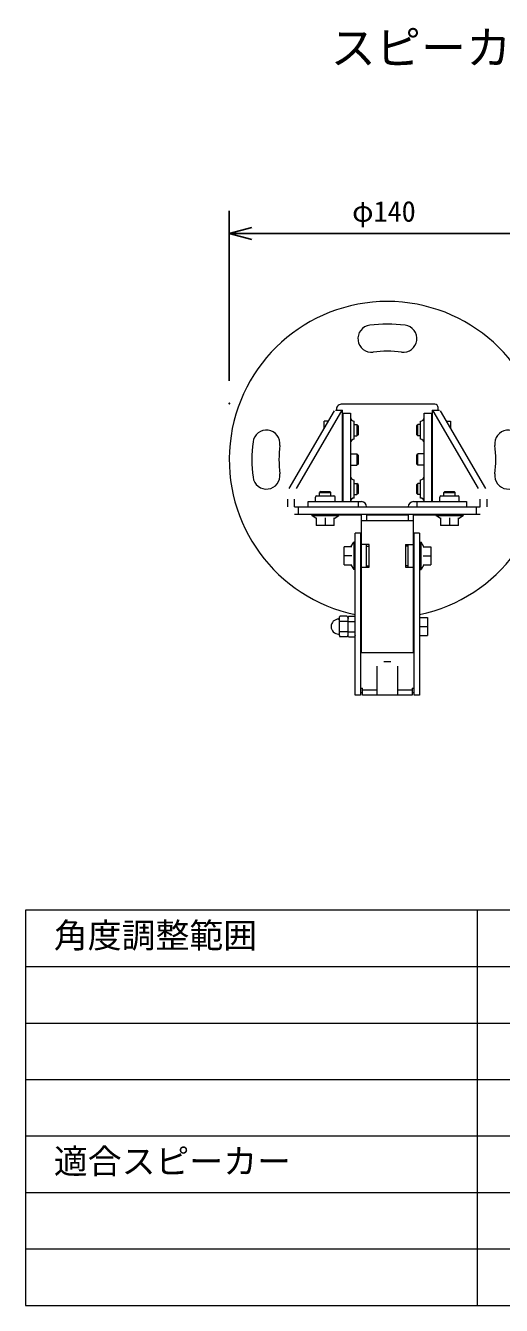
# Model space of a CAD drawing. Units: millimetres, scale not verified. Extents: x -62 to 63, y -57 to 57.
# Drawn here: x -62.5 to -20.4, y -56.5 to 56.8 of the extents above; entities that cross this region are included whole.
import ezdxf
from ezdxf.enums import TextEntityAlignment as Align

# ---------------------------------------------------------------- set-up
doc = ezdxf.new("R2010")
doc.units = ezdxf.units.MM
doc.header["$LTSCALE"] = 0.125
doc.header["$PDMODE"] = 32
doc.header["$PDSIZE"] = 0.0625
for name, color, linetype in [('0-0_0', 7, 'Continuous'), ('0-2_MOJI1', 7, 'Continuous'), ('0-5_SUNPO', 7, 'Continuous'), ('0-6_DEFPOINTS', 7, 'Continuous')]:
    doc.layers.add(name, color=color, linetype=linetype)
doc.layers.add('0-1_WAKU', color=1, linetype='Continuous', lineweight=18)
doc.layers.add('0-4_GAIKEI', color=1, linetype='Continuous', lineweight=18)
doc.styles.add('ＭＳ ゴシック', font='')
doc.styles.get('ＭＳ ゴシック').set_extended_font_data('MS Gothic')

# ---------------------------------------------------------------- blocks, each defined once
blk = doc.blocks.new('_OPEN30')
at = {"layer": '0-0_0'}
blk.add_line((0, 0), (-1, 0), dxfattribs=at)
blk.add_lwpolyline([(-1, 0.26795), (0, 0), (-1, -0.26795)], dxfattribs=at)
blk = doc.blocks.new('D6')
at = {"layer": '0-5_SUNPO'}
for p, q in [((-40.3375, 21.3512), (-40.3375, 36.3951)), ((-12.3375, 21.3512), (-12.3375, 36.3951)), ((-38.3375, 34.3951), (-14.3375, 34.3951))]:
    blk.add_line(p, q, dxfattribs=at)
at = {"layer": '0-6_DEFPOINTS'}
for p in [(-12.3375, 34.3951), (-40.3375, 19.3512), (-12.3375, 19.3512)]:
    blk.add_point(p, dxfattribs=at)
at = {"layer": '0-5_SUNPO', "xscale": 2, "yscale": 2, "rotation": 180}
blk.add_blockref('_OPEN30', (-40.3375, 34.3951), dxfattribs=at)
at = {"layer": '0-5_SUNPO', "xscale": 2, "yscale": 2}
blk.add_blockref('_OPEN30', (-12.3375, 34.3951), dxfattribs=at)
at = {"layer": '0-5_SUNPO', "style": 'ＭＳ ゴシック'}
blk.add_text('φ140', height=1.833, dxfattribs=at).set_placement((-29.4625, 34.8951), align=Align.BOTTOM_LEFT)

msp = doc.modelspace()

# ---------------------------------------------------------------- linework, layer by layer
at = {"layer": '0-1_WAKU', "color": 4}
for p, q in [((62.5105, -21.5005), (-62.4895, -21.5005)), ((-22.4895, -56.5005), (-22.4895, -21.5005))]:
    msp.add_line(p, q, dxfattribs=at)
at = {"layer": '0-1_WAKU'}
for p, q in [((-62.4895, -26.5005), (62.5105, -26.5005)), ((-62.4895, -31.5005), (62.5105, -31.5005)), ((-62.4895, -36.5005), (62.5105, -36.5005)), ((-62.4895, -41.5005), (62.5105, -41.5005)), ((-62.4895, -46.5005), (62.5105, -46.5005)), ((-62.4895, -51.5005), (62.5105, -51.5005))]:
    msp.add_line(p, q, dxfattribs=at)
at = {"layer": '0-1_WAKU', "color": 4}
msp.add_lwpolyline([(-62.4895, -21.5005), (-62.4895, -56.5005), (62.5105, -56.5005)], dxfattribs=at)
at = {"layer": '0-4_GAIKEI', "color": 7}
for p, q in [((-39.1603, 15.8107), (-35.1468, 22.6877)), ((-34.5244, 22.6877), (-38.538, 15.8107)), ((-35.0601, 22.7592), (-34.4377, 22.7592)), ((-26.2583, 23.2792), (-34.5583, 23.2792)), ((-34.436, 22.7592), (-34.4183, 22.7592)), ((-34.4183, 14.6592), (-34.4183, 22.7592)), ((-26.4983, 22.7592), (-26.4806, 22.7592)), ((-26.4983, 22.7592), (-26.4983, 14.6592)), ((-26.4789, 22.7592), (-25.8566, 22.7592)), ((-22.3787, 15.8107), (-26.3922, 22.6877)), ((-25.9583, 22.8792), (-25.9583, 22.9792)), ((-25.7699, 22.6877), (-21.7564, 15.8107)), ((-34.4183, 22.4792), (-33.7183, 22.4792)), ((-33.7183, 22.4792), (-33.7183, 14.6592)), ((-27.1983, 22.4792), (-26.4983, 22.4792)), ((-27.1983, 14.6592), (-27.1983, 22.4792)), ((-39.307, 14.8822), (-39.307, 14.1992)), ((-38.6847, 14.1992), (-38.6847, 14.8822)), ((-22.2319, 14.1992), (-22.2319, 14.8822)), ((-21.6096, 14.1992), (-21.6096, 14.8822)), ((-38.6847, 14.1992), (-22.2319, 14.1992)), ((-37.4583, 14.6592), (-32.7583, 14.6592)), ((-37.4583, 14.1992), (-37.4583, 14.6592)), ((-28.1583, 14.6592), (-23.4583, 14.6592)), ((-23.4583, 14.6592), (-23.4583, 14.1992)), ((-38.6847, 13.5592), (-22.2319, 13.5592)), ((-32.7583, 1.2992), (-32.7583, 13.5592)), ((-28.1583, 1.2992), (-28.1583, 13.5592)), ((-33.2983, -2.4608), (-33.2983, 11.8594)), ((-32.8383, 11.8594), (-33.2983, 11.8594)), ((-32.8383, 11.8594), (-32.8383, -2.4608)), ((-28.0783, -2.4608), (-28.0783, 11.8594)), ((-27.6183, 11.8594), (-28.0783, 11.8594)), ((-27.6183, 11.8594), (-27.6183, -2.4608)), ((-32.7583, 1.2992), (-28.1583, 1.2992)), ((-32.8383, -1.8491), (-32.6583, -1.8491)), ((-32.8383, -2.2349), (-32.6583, -2.2349)), ((-32.6583, -2.4608), (-32.6583, -1.8491)), ((-28.2583, -1.8491), (-28.2583, -2.4608)), ((-28.2583, -1.8491), (-28.0783, -1.8491)), ((-28.2583, -2.2349), (-28.0783, -2.2349)), ((-32.8383, -2.4608), (-33.2983, -2.4608)), ((-28.2583, -2.4608), (-32.6583, -2.4608)), ((-27.6183, -2.4608), (-28.0783, -2.4608))]:
    msp.add_line(p, q, dxfattribs=at)
at = {"layer": '0-4_GAIKEI'}
for p, q in [((-35.677, 21.7792), (-36.0583, 21.7792)), ((-36.0583, 21.1258), (-36.0583, 21.7792)), ((-34.3583, 14.6592), (-34.3583, 22.4792)), ((-33.3983, 20.1792), (-33.3983, 21.7792)), ((-27.5183, 20.1792), (-27.5183, 21.7792)), ((-26.5583, 22.4792), (-26.5583, 14.6592)), ((-25.2397, 21.7792), (-24.8583, 21.7792)), ((-24.8583, 21.7792), (-24.8583, 21.1258)), ((-34.4183, 21.4792), (-34.3583, 21.4792)), ((-34.4183, 20.4792), (-34.3583, 20.4792)), ((-33.3983, 21.4792), (-33.1583, 21.4792)), ((-33.3983, 20.4792), (-33.1583, 20.4792)), ((-33.0583, 21.3792), (-33.1583, 21.4792)), ((-33.1583, 21.4792), (-33.1583, 20.4792)), ((-33.0583, 20.5793), (-33.1583, 20.4793)), ((-33.0583, 21.3792), (-33.0583, 20.5792)), ((-27.8583, 21.3792), (-27.7583, 21.4792)), ((-27.8583, 20.5792), (-27.8583, 21.3792)), ((-27.8583, 20.5793), (-27.7583, 20.4793)), ((-27.5183, 21.4792), (-27.7583, 21.4792)), ((-27.7583, 20.4792), (-27.7583, 21.4792)), ((-27.5183, 20.4792), (-27.7583, 20.4792)), ((-26.4983, 21.4792), (-26.5583, 21.4792)), ((-26.4983, 20.4792), (-26.5583, 20.4792)), ((-34.4183, 18.8792), (-34.3583, 18.8792)), ((-33.7183, 18.8792), (-33.1583, 18.8792)), ((-33.0583, 18.7792), (-33.1583, 18.8792)), ((-33.1583, 18.8792), (-33.1583, 17.8792)), ((-33.0583, 18.7792), (-33.0583, 17.9792)), ((-27.8583, 18.7792), (-27.7583, 18.8792)), ((-27.8583, 17.9792), (-27.8583, 18.7792)), ((-27.7583, 17.8792), (-27.7583, 18.8792)), ((-27.1983, 18.8792), (-27.7583, 18.8792)), ((-26.4983, 18.8792), (-26.5583, 18.8792)), ((-34.4183, 17.8792), (-34.3583, 17.8792)), ((-33.7183, 17.8792), (-33.1583, 17.8792)), ((-33.0583, 17.9793), (-33.1583, 17.8793)), ((-27.8583, 17.9793), (-27.7583, 17.8793)), ((-27.1983, 17.8792), (-27.7583, 17.8792)), ((-26.4983, 17.8792), (-26.5583, 17.8792)), ((-34.4183, 16.2792), (-34.3583, 16.2792)), ((-33.3983, 14.9792), (-33.3983, 16.5792)), ((-33.3983, 16.2792), (-33.1583, 16.2792)), ((-33.0583, 16.1792), (-33.1583, 16.2792)), ((-33.1583, 16.2792), (-33.1583, 15.2792)), ((-33.0583, 16.1792), (-33.0583, 15.3792)), ((-27.8583, 16.1792), (-27.7583, 16.2792)), ((-27.8583, 15.3792), (-27.8583, 16.1792)), ((-27.7583, 15.2792), (-27.7583, 16.2792)), ((-27.5183, 16.2792), (-27.7583, 16.2792)), ((-27.5183, 14.9792), (-27.5183, 16.5792)), ((-26.4983, 16.2792), (-26.5583, 16.2792)), ((-36.8283, 14.6592), (-36.8283, 15.0592)), ((-36.7283, 15.1592), (-35.1883, 15.1592)), ((-36.3583, 15.5592), (-36.4583, 15.4592)), ((-36.4583, 15.4592), (-35.4583, 15.4592)), ((-36.4583, 15.1592), (-36.4583, 15.4592)), ((-36.3583, 15.5592), (-35.5583, 15.5592)), ((-35.5583, 15.5592), (-35.4583, 15.4592)), ((-35.4583, 15.1592), (-35.4583, 15.4592)), ((-35.0883, 14.6592), (-35.0883, 15.0592)), ((-34.4183, 15.2792), (-34.3583, 15.2792)), ((-33.3983, 15.2792), (-33.1583, 15.2792)), ((-33.0583, 15.3793), (-33.1583, 15.2793)), ((-27.8583, 15.3793), (-27.7583, 15.2793)), ((-27.5183, 15.2792), (-27.7583, 15.2792)), ((-26.4983, 15.2792), (-26.5583, 15.2792)), ((-25.8283, 14.6592), (-25.8283, 15.0592)), ((-25.7283, 15.1592), (-24.1883, 15.1592)), ((-25.3583, 15.5592), (-25.4583, 15.4592)), ((-25.4583, 15.1592), (-25.4583, 15.4592)), ((-25.4583, 15.4592), (-24.4583, 15.4592)), ((-25.3583, 15.5592), (-24.5583, 15.5592)), ((-24.5583, 15.5592), (-24.4583, 15.4592)), ((-24.4583, 15.1592), (-24.4583, 15.4592)), ((-24.0883, 14.6592), (-24.0883, 15.0592)), ((-38.3343, 13.5592), (-38.3343, 14.1992)), ((-33.0583, 14.6592), (-33.0583, 14.1992)), ((-27.8583, 14.6592), (-27.8583, 14.1992)), ((-22.5824, 13.5592), (-22.5824, 14.1992)), ((-37.1583, 13.5592), (-37.1583, 13.4192)), ((-36.7583, 13.1592), (-37.1583, 13.4192)), ((-37.1583, 13.4192), (-34.7583, 13.4192)), ((-36.7583, 13.2397), (-36.7583, 12.5592)), ((-35.1583, 12.5592), (-36.7583, 12.5592)), ((-35.9583, 13.2397), (-35.9583, 12.5956)), ((-35.1583, 13.1592), (-34.7583, 13.4192)), ((-35.1583, 12.5592), (-35.1583, 13.2397)), ((-34.7583, 13.5592), (-34.7583, 13.4192)), ((-34.5583, 13.4792), (-32.7583, 13.4792)), ((-32.7583, 12.9992), (-28.1583, 12.9992)), ((-32.2983, 13.5592), (-32.2983, 12.9992)), ((-32.2983, 13.4792), (-28.6183, 13.4792)), ((-28.6183, 13.5592), (-28.6183, 12.9992)), ((-28.1583, 13.4792), (-26.3583, 13.4792)), ((-26.1583, 13.5592), (-26.1583, 13.4192)), ((-25.7583, 13.1592), (-26.1583, 13.4192)), ((-26.1583, 13.4192), (-23.7583, 13.4192)), ((-25.7583, 13.2397), (-25.7583, 12.5592)), ((-24.1583, 12.5592), (-25.7583, 12.5592)), ((-24.9583, 13.2397), (-24.9583, 12.5956)), ((-24.1583, 13.1592), (-23.7583, 13.4192)), ((-24.1583, 12.5592), (-24.1583, 13.2397)), ((-23.7583, 13.5592), (-23.7583, 13.4192)), ((-34.2983, 9.0594), (-34.2983, 10.6594)), ((-33.6179, 10.6594), (-34.2983, 10.6594)), ((-33.6983, 10.6594), (-33.4383, 11.0594)), ((-33.4383, 11.0594), (-33.4383, 8.6594)), ((-33.2983, 11.0594), (-33.4383, 11.0594)), ((-32.8383, 10.3594), (-32.7583, 10.3594)), ((-32.0583, 10.8594), (-32.7583, 10.8594)), ((-32.2983, 8.8594), (-32.2983, 10.8594)), ((-32.2983, 10.7294), (-32.0583, 10.7294)), ((-32.0583, 8.8594), (-32.0583, 10.8594)), ((-28.8583, 10.8594), (-28.8583, 8.8594)), ((-28.8583, 10.8594), (-28.1583, 10.8594)), ((-28.6183, 10.7294), (-28.8583, 10.7294)), ((-28.6183, 8.8594), (-28.6183, 10.8594)), ((-28.0783, 10.3594), (-28.1583, 10.3594)), ((-27.6183, 11.0594), (-27.4783, 11.0594)), ((-27.4783, 8.6594), (-27.4783, 11.0594)), ((-27.2183, 10.6594), (-27.4783, 11.0594)), ((-27.2988, 10.6594), (-26.6183, 10.6594)), ((-26.6183, 10.6594), (-26.6183, 9.0594)), ((-33.6179, 9.8594), (-34.2619, 9.8594)), ((-32.8383, 9.3594), (-32.7583, 9.3594)), ((-28.0783, 9.3594), (-28.1583, 9.3594)), ((-27.2988, 9.8594), (-26.6547, 9.8594)), ((-34.2983, 9.0594), (-33.6179, 9.0594)), ((-33.6983, 9.0594), (-33.4383, 8.6594)), ((-33.2983, 8.6594), (-33.4383, 8.6594)), ((-32.7583, 8.8594), (-32.0583, 8.8594)), ((-32.2983, 8.9894), (-32.0583, 8.9894)), ((-28.6183, 8.9894), (-28.8583, 8.9894)), ((-28.8583, 8.8594), (-28.1583, 8.8594)), ((-27.6183, 8.6594), (-27.4783, 8.6594)), ((-27.2183, 9.0594), (-27.4783, 8.6594)), ((-27.2988, 9.0594), (-26.6183, 9.0594)), ((-32.8383, 5.9937), (-32.7583, 5.9937)), ((-28.1583, 5.9937), (-28.0783, 5.9937)), ((-34.7783, 4.2592), (-34.7383, 4.2592)), ((-34.7383, 4.323), (-34.6655, 4.523)), ((-34.7383, 4.323), (-34.7383, 2.8755)), ((-34.0111, 4.523), (-34.6655, 4.523)), ((-34.0111, 4.0611), (-34.6655, 4.0611)), ((-34.0111, 4.523), (-33.9383, 4.323)), ((-33.8933, 4.523), (-33.9383, 4.3992)), ((-33.9383, 4.3168), (-33.9383, 4.3992)), ((-33.9383, 2.7992), (-33.9383, 4.2921)), ((-33.8933, 4.523), (-33.3434, 4.523)), ((-33.8933, 4.0611), (-33.3434, 4.0611)), ((-33.2983, 4.3992), (-33.3434, 4.523)), ((-32.7583, 4.0992), (-32.8383, 4.0992)), ((-28.0783, 4.0992), (-28.1583, 4.0992)), ((-27.6183, 4.3992), (-26.9183, 4.3992)), ((-27.6183, 3.5992), (-26.9547, 3.5992)), ((-26.9183, 4.3992), (-26.9183, 2.7992)), ((-34.7783, 2.9392), (-34.7383, 2.9392)), ((-34.7383, 2.8755), (-34.6655, 2.6755)), ((-34.0111, 3.1374), (-34.6655, 3.1374)), ((-34.0111, 2.6755), (-34.6655, 2.6755)), ((-34.0111, 2.6755), (-33.9383, 2.8755)), ((-33.8933, 2.6755), (-33.9383, 2.7992)), ((-33.8933, 3.1374), (-33.3434, 3.1374)), ((-33.8933, 2.6755), (-33.3434, 2.6755)), ((-33.2983, 2.7992), (-33.3434, 2.6755)), ((-32.7583, 3.0992), (-32.8383, 3.0992)), ((-28.0783, 3.0992), (-28.1583, 3.0992)), ((-27.6183, 2.7992), (-26.9183, 2.7992)), ((-31.3583, -2.4608), (-31.3583, 0.0963)), ((-30.7583, 0.5205), (-30.1583, 0.5205)), ((-29.5583, 0.0963), (-29.5583, -2.4608)), ((-32.6583, -2.0008), (-31.3583, -2.0008)), ((-29.5583, -2.0008), (-28.2583, -2.0008))]:
    msp.add_line(p, q, dxfattribs=at)
at = {"layer": '0-4_GAIKEI', "color": 7}
for centre, radius, start, end in [((-30.4583, 18.3792), 14, 281.70485, 258.29515), ((-34.5583, 22.8792), 0.4, 90, 197.46758), ((-26.2583, 22.9792), 0.3, 0, 90), ((-26.3583, 22.8792), 0.4, 342.53508, 0), ((-32.7583, 14.1992), 0.46, 0, 90), ((-28.1583, 14.1992), 0.46, 90, 180)]:
    msp.add_arc(centre, radius, start, end, dxfattribs=at)
at = {"layer": '0-4_GAIKEI'}
for centre, radius, start, end in [((-31.868, 29.0869), 1.2, 97.5, 277.5), ((-30.4583, 18.3792), 12, 82.5, 97.5), ((-29.0486, 29.0869), 1.2, 262.5, 82.5), ((-30.4583, 18.3792), 9.6, 82.5, 97.5), ((-33.3983, 22.0992), 0.32, 180, 270), ((-27.5183, 22.0992), 0.32, 270, 0), ((-41.1659, 19.7889), 1.2, 352.5, 172.5), ((-19.7507, 19.7889), 1.2, 7.5, 187.5), ((-30.4583, 18.3792), 12, 172.5, 187.5), ((-30.4583, 18.3792), 9.6, 172.5, 187.5), ((-33.3983, 19.8592), 0.32, 90, 180), ((-27.5183, 19.8592), 0.32, 0, 90), ((-30.4583, 18.3792), 9.6, 352.5, 7.5), ((-41.1659, 16.9696), 1.2, 187.5, 7.5), ((-19.7507, 16.9696), 1.2, 172.5, 352.5), ((-33.3983, 16.8992), 0.32, 180, 270), ((-27.5183, 16.8992), 0.32, 270, 0), ((-36.7283, 15.0592), 0.1, 90, 180), ((-35.1883, 15.0592), 0.1, 0, 90), ((-33.3983, 14.6592), 0.32, 90, 180), ((-27.5183, 14.6592), 0.32, 0, 90), ((-25.7283, 15.0592), 0.1, 90, 180), ((-24.1883, 15.0592), 0.1, 0, 90), ((-34.5583, 13.8792), 0.4, 239.97807, 270), ((-26.3583, 13.8792), 0.4, 270, 300.02193), ((-31.868, 7.6716), 1.2, 137.92804, 143.97086), ((-29.0486, 7.6716), 1.2, 36.02914, 42.07196), ((-31.868, 7.6716), 1.2, 216.02817, 222.08031), ((-29.0486, 7.6716), 1.2, 317.91969, 323.97183), ((-34.7783, 3.5992), 0.66, 90, 270)]:
    msp.add_arc(centre, radius, start, end, dxfattribs=at)

# ---------------------------------------------------------------- block references
at = {"layer": '0-5_SUNPO'}
msp.add_blockref('D6', (-4.1208, 3.9971), dxfattribs=at)

# ---------------------------------------------------------------- texts
at = {"layer": '0-2_MOJI1', "style": 'ＭＳ ゴシック'}
for s, height, p in [('スピーカー取付金具(壁取付）', 2.933, (-35.4895, 52.4995)), ('角度調整範囲', 2.199, (-59.9895, -25.5005)), ('適合スピーカー', 2.199, (-59.9895, -45.5005))]:
    msp.add_text(s, height=height, dxfattribs=at).set_placement(p, align=Align.BOTTOM_LEFT)

doc.saveas('drawing.dxf')
